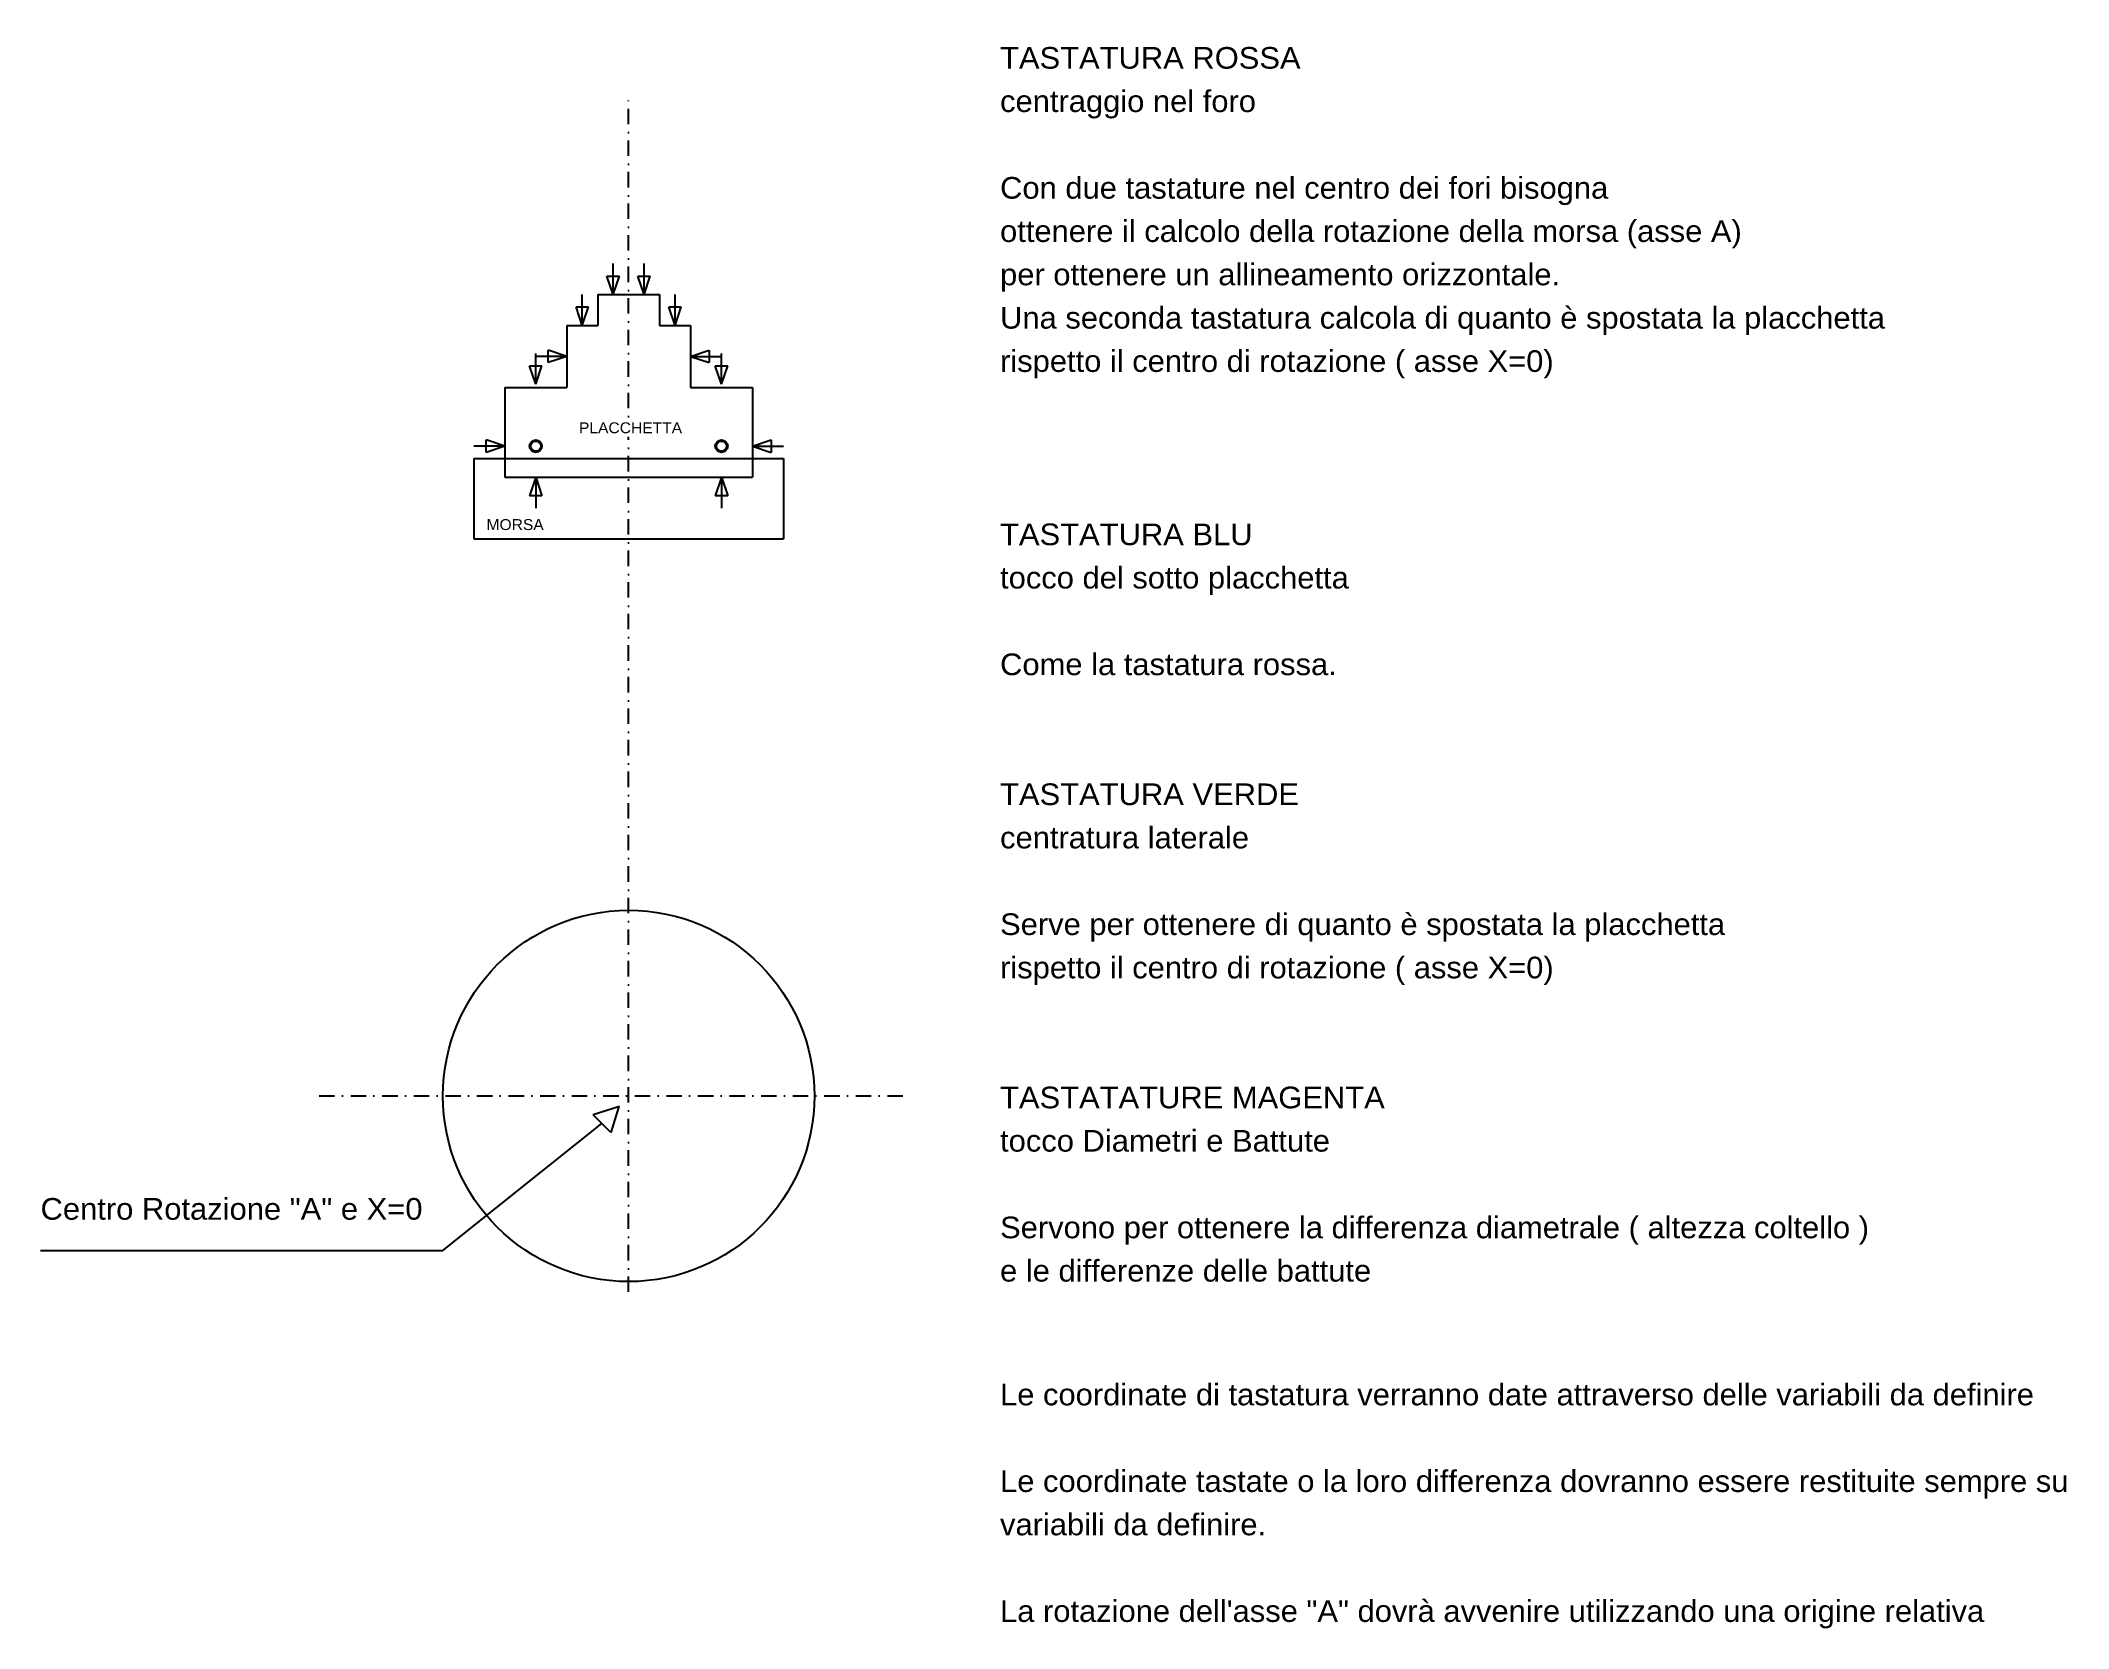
# Model space of a CAD drawing. Header units: millimetres. Extents: x -95 to 233, y -86 to 171.
import ezdxf
from ezdxf.enums import TextEntityAlignment as Align

# ---------------------------------------------------------------- set-up
doc = ezdxf.new("R2010")
doc.units = ezdxf.units.MM
doc.header["$LTSCALE"] = 5
doc.linetypes.add('AUSGEZOGEN', pattern=[0])
doc.linetypes.add('DASHDOT', pattern=[1, 0.5, -0.25, 0, -0.25])
doc.layers.add('ASSI', color=7, linetype='Continuous')
doc.layers.add('SQUAD', color=7, linetype='Continuous')
doc.styles.add('Arial', font='ARIAL.TTF')

msp = doc.modelspace()

# ---------------------------------------------------------------- linework, layer by layer
at = {"layer": 'SQUAD', "color": 96, "linetype": 'DASHDOT', "lineweight": 25}
for p, q in [((0, -31.68), (0, 161.72)), ((-50, 0), (45, 0))]:
    msp.add_line(p, q, dxfattribs=at)
at = {"layer": 'SQUAD', "color": 6, "linetype": 'AUSGEZOGEN', "lineweight": 25}
for p, q in [((-2.5, 129.5), (-2.5, 134.5)), ((2.5, 129.5), (2.5, 134.5)), ((-2.5, 129.5), (-3.5, 132.5)), ((-3.5, 132.5), (-1.5, 132.5)), ((-2.5, 129.5), (-1.5, 132.5)), ((2.5, 129.5), (1.5, 132.5)), ((1.5, 132.5), (3.5, 132.5)), ((2.5, 129.5), (3.5, 132.5)), ((-7.5, 124.5), (-7.5, 129.5)), ((7.5, 124.5), (7.5, 129.5)), ((-7.5, 124.5), (-8.5, 127.5)), ((-8.5, 127.5), (-6.5, 127.5)), ((-7.5, 124.5), (-6.5, 127.5)), ((7.5, 124.5), (6.5, 127.5)), ((6.5, 127.5), (8.5, 127.5)), ((7.5, 124.5), (8.5, 127.5)), ((-15, 115), (-16, 118)), ((-16, 118), (-14, 118)), ((-15, 115), (-15, 120)), ((-10, 119.5), (-15, 119.5)), ((-15, 115), (-14, 118)), ((-10, 119.5), (-13, 120.5)), ((-13, 118.5), (-13, 120.5)), ((-10, 119.5), (-13, 118.5)), ((10, 119.5), (13, 120.5)), ((10, 119.5), (15, 119.5)), ((10, 119.5), (13, 118.5)), ((13, 120.5), (13, 118.5)), ((15, 115), (14, 118)), ((14, 118), (16, 118)), ((15, 115), (15, 120)), ((15, 115), (16, 118))]:
    msp.add_line(p, q, dxfattribs=at)
at = {"layer": 'SQUAD', "color": 7, "linetype": 'AUSGEZOGEN', "lineweight": 25}
for p, q in [((-5, 129.5), (-5, 124.5)), ((-5, 129.5), (0, 129.5)), ((0, 129.5), (5, 129.5)), ((5, 129.5), (5, 124.5)), ((-10, 124.5), (-5, 124.5)), ((-10, 124.5), (-10, 114.5)), ((5, 124.5), (10, 124.5)), ((10, 124.5), (10, 114.5)), ((-20, 114.5), (-10, 114.5)), ((-20, 114.5), (-20, 100)), ((10, 114.5), (20, 114.5)), ((20, 114.5), (20, 100)), ((-20, 100), (20, 100))]:
    msp.add_line(p, q, dxfattribs=at)
at = {"layer": 'SQUAD', "color": 3, "linetype": 'AUSGEZOGEN', "lineweight": 25}
for p, q in [((-20, 105), (-25, 105)), ((-20, 105), (-23, 106)), ((-23, 104), (-23, 106)), ((-20, 105), (-23, 104)), ((20, 105), (23, 106)), ((20, 105), (25, 105)), ((20, 105), (23, 104)), ((23, 106), (23, 104))]:
    msp.add_line(p, q, dxfattribs=at)
at = {"layer": 'SQUAD', "color": 4, "linetype": 'AUSGEZOGEN', "lineweight": 25}
for p, q in [((-25, 103), (25, 103)), ((-25, 103), (-25, 90)), ((25, 103), (25, 90)), ((-25, 90), (25, 90)), ((-1.5, -1.69), (-5.75, -3.03)), ((-2.9, -5.89), (-5.75, -3.03)), ((-1.59, -1.69), (-2.9, -5.89)), ((-30, -25), (-4.33, -4.46)), ((-95, -25), (-30, -25))]:
    msp.add_line(p, q, dxfattribs=at)
at = {"layer": 'SQUAD', "color": 5, "linetype": 'AUSGEZOGEN', "lineweight": 25}
for p, q in [((-15, 100), (-16, 97)), ((-15, 100), (-15, 95)), ((-15, 100), (-14, 97)), ((15, 100), (14, 97)), ((15, 100), (15, 95)), ((15, 100), (16, 97)), ((-14, 97), (-16, 97)), ((16, 97), (14, 97))]:
    msp.add_line(p, q, dxfattribs=at)
at = {"layer": 'SQUAD', "color": 1, "linetype": 'AUSGEZOGEN', "lineweight": 25}
for centre, radius in [((-15, 105), 1), ((-15, 105), 0.8), ((15, 105), 1), ((15, 105), 0.8)]:
    msp.add_circle(centre, radius, dxfattribs=at)
at = {"layer": 'SQUAD', "color": 4, "linetype": 'AUSGEZOGEN', "lineweight": 25}
msp.add_circle((0, 0), 30, dxfattribs=at)

# ---------------------------------------------------------------- wipeouts: each hides what was drawn before it
at = {"color": 7, "linetype": 'AUSGEZOGEN', "lineweight": 25}
msp.add_wipeout([(60, 164.95), (202.95, 164.95), (202.95, 170.55), (60, 170.55)], dxfattribs=at).dxf.layer = 'ASSI'
at = {"color": 4, "linetype": 'AUSGEZOGEN', "lineweight": 25}
msp.add_wipeout([(-95, -21.05), (-33.3, -21.05), (-33.3, -15.45), (-95, -15.45)], dxfattribs=at).dxf.layer = 'ASSI'
at = {"color": 16, "linetype": 'AUSGEZOGEN', "lineweight": 25}
msp.add_wipeout([(60, -51.05), (232.59, -51.05), (232.59, -45.45), (60, -45.45)], dxfattribs=at).dxf.layer = 'ASSI'

# ---------------------------------------------------------------- next in the draw order: texts
at = {"layer": 'ASSI', "color": 7, "linetype": 'AUSGEZOGEN', "lineweight": 25, "style": 'Arial', "width": 1.021998}
msp.add_text('TASTATURA ROSSA', height=3.5, dxfattribs=at).set_placement((60, 166), (108.55, 166), align=Align.FIT)
at = {"layer": 'ASSI', "color": 4, "linetype": 'AUSGEZOGEN', "lineweight": 25, "style": 'Arial', "width": 1.022115}
msp.add_text('Centro Rotazione "A" e X=0', height=3.5, dxfattribs=at).set_placement((-95, -20), (-33.3, -20), align=Align.FIT)
at = {"layer": 'ASSI', "color": 16, "linetype": 'AUSGEZOGEN', "lineweight": 25, "style": 'Arial', "width": 1.021673}
msp.add_text('Le coordinate di tastatura verranno date attraverso delle variabili da definire', height=3.5, dxfattribs=at).set_placement((60, -50), (227.01, -50), align=Align.FIT)

# ---------------------------------------------------------------- next in the draw order: wipeouts: each hides what was drawn before it
at = {"color": 7, "linetype": 'AUSGEZOGEN', "lineweight": 25}
for points in [[(60, 157.95), (202.95, 157.95), (202.95, 163.55), (60, 163.55)], [(-8.02, 106.56), (8.63, 106.56), (8.63, 109.39), (-8.02, 109.39)]]:
    msp.add_wipeout(points, dxfattribs=at).dxf.layer = 'ASSI'
at = {"color": 4, "linetype": 'AUSGEZOGEN', "lineweight": 25}
msp.add_wipeout([(-22.96, 90.92), (-13.72, 90.92), (-13.72, 93.74), (-22.96, 93.74)], dxfattribs=at).dxf.layer = 'ASSI'
at = {"color": 16, "linetype": 'AUSGEZOGEN', "lineweight": 25}
msp.add_wipeout([(60, -58.05), (232.59, -58.05), (232.59, -52.45), (60, -52.45)], dxfattribs=at).dxf.layer = 'ASSI'

# ---------------------------------------------------------------- next in the draw order: texts
at = {"layer": 'ASSI', "color": 7, "linetype": 'AUSGEZOGEN', "lineweight": 25, "style": 'Arial'}
for s, height, width, p, p2 in [('centraggio nel foro', 3.5, 1.021843, (60, 159), (101.34, 159)), ('PLACCHETTA', 1.764, 1.02247, (-8.02, 107.09), (8.63, 107.09))]:
    msp.add_text(s, height=height, dxfattribs=dict(at, width=width)).set_placement(p, p2, align=Align.FIT)
at = {"layer": 'ASSI', "color": 4, "linetype": 'AUSGEZOGEN', "lineweight": 25, "style": 'Arial', "width": 1.022719}
msp.add_text('MORSA', height=1.764, dxfattribs=at).set_placement((-22.96, 91.45), (-13.72, 91.45), align=Align.FIT)

# ---------------------------------------------------------------- next in the draw order: wipeouts: each hides what was drawn before it
at = {"color": 16, "linetype": 'AUSGEZOGEN', "lineweight": 25}
msp.add_wipeout([(60, -65.05), (232.59, -65.05), (232.59, -59.45), (60, -59.45)], dxfattribs=at).dxf.layer = 'ASSI'

# ---------------------------------------------------------------- next in the draw order: texts
at = {"layer": 'ASSI', "color": 16, "linetype": 'AUSGEZOGEN', "lineweight": 25, "style": 'Arial', "width": 1.021844}
msp.add_text('Le coordinate tastate o la loro differenza dovranno essere restituite sempre su', height=3.5, dxfattribs=at).set_placement((60, -64), (232.59, -64), align=Align.FIT)

# ---------------------------------------------------------------- next in the draw order: wipeouts: each hides what was drawn before it
at = {"color": 7, "linetype": 'AUSGEZOGEN', "lineweight": 25}
msp.add_wipeout([(60, 150.95), (202.95, 150.95), (202.95, 156.55), (60, 156.55)], dxfattribs=at).dxf.layer = 'ASSI'

# ---------------------------------------------------------------- next in the draw order: wipeouts: each hides what was drawn before it
msp.add_wipeout([(60, 143.95), (202.95, 143.95), (202.95, 149.55), (60, 149.55)], dxfattribs=at).dxf.layer = 'ASSI'
at = {"color": 16, "linetype": 'AUSGEZOGEN', "lineweight": 25}
msp.add_wipeout([(60, -72.05), (232.59, -72.05), (232.59, -66.45), (60, -66.45)], dxfattribs=at).dxf.layer = 'ASSI'

# ---------------------------------------------------------------- next in the draw order: texts
at = {"layer": 'ASSI', "color": 7, "linetype": 'AUSGEZOGEN', "lineweight": 25, "style": 'Arial', "width": 1.02213}
msp.add_text('Con due tastature nel centro dei fori bisogna', height=3.5, dxfattribs=at).set_placement((60, 145), (158.25, 145), align=Align.FIT)
at = {"layer": 'ASSI', "color": 16, "linetype": 'AUSGEZOGEN', "lineweight": 25, "style": 'Arial', "width": 1.021183}
msp.add_text('variabili da definire.', height=3.5, dxfattribs=at).set_placement((60, -71), (102.98, -71), align=Align.FIT)

# ---------------------------------------------------------------- next in the draw order: wipeouts: each hides what was drawn before it
at = {"color": 16, "linetype": 'AUSGEZOGEN', "lineweight": 25}
msp.add_wipeout([(60, -79.05), (232.59, -79.05), (232.59, -73.45), (60, -73.45)], dxfattribs=at).dxf.layer = 'ASSI'

# ---------------------------------------------------------------- next in the draw order: wipeouts: each hides what was drawn before it
at = {"color": 7, "linetype": 'AUSGEZOGEN', "lineweight": 25}
msp.add_wipeout([(60, 136.95), (202.95, 136.95), (202.95, 142.55), (60, 142.55)], dxfattribs=at).dxf.layer = 'ASSI'
at = {"color": 16, "linetype": 'AUSGEZOGEN', "lineweight": 25}
msp.add_wipeout([(60, -86.05), (232.59, -86.05), (232.59, -80.45), (60, -80.45)], dxfattribs=at).dxf.layer = 'ASSI'

# ---------------------------------------------------------------- next in the draw order: texts
at = {"layer": 'ASSI', "color": 7, "linetype": 'AUSGEZOGEN', "lineweight": 25, "style": 'Arial', "width": 1.02152}
msp.add_text('ottenere il calcolo della rotazione della morsa (asse A)', height=3.5, dxfattribs=at).set_placement((60, 138), (179.82, 138), align=Align.FIT)
at = {"layer": 'ASSI', "color": 16, "linetype": 'AUSGEZOGEN', "lineweight": 25, "style": 'Arial', "width": 1.021407}
msp.add_text('La rotazione dell\'asse "A" dovrà avvenire utilizzando una origine relativa', height=3.5, dxfattribs=at).set_placement((60, -85), (218.98, -85), align=Align.FIT)

# ---------------------------------------------------------------- next in the draw order: wipeouts: each hides what was drawn before it
at = {"color": 7, "linetype": 'AUSGEZOGEN', "lineweight": 25}
msp.add_wipeout([(60, 129.95), (202.95, 129.95), (202.95, 135.55), (60, 135.55)], dxfattribs=at).dxf.layer = 'ASSI'

# ---------------------------------------------------------------- next in the draw order: texts
at = {"layer": 'ASSI', "color": 7, "linetype": 'AUSGEZOGEN', "lineweight": 25, "style": 'Arial', "width": 1.022019}
msp.add_text('per ottenere un allineamento orizzontale.', height=3.5, dxfattribs=at).set_placement((60, 131), (150.47, 131), align=Align.FIT)

# ---------------------------------------------------------------- next in the draw order: wipeouts: each hides what was drawn before it
at = {"color": 7, "linetype": 'AUSGEZOGEN', "lineweight": 25}
msp.add_wipeout([(60, 122.95), (202.95, 122.95), (202.95, 128.55), (60, 128.55)], dxfattribs=at).dxf.layer = 'ASSI'

# ---------------------------------------------------------------- next in the draw order: texts
at = {"layer": 'ASSI', "color": 7, "linetype": 'AUSGEZOGEN', "lineweight": 25, "style": 'Arial', "width": 1.022171}
msp.add_text('Una seconda tastatura calcola di quanto è spostata la placchetta', height=3.5, dxfattribs=at).set_placement((60, 124), (202.95, 124), align=Align.FIT)

# ---------------------------------------------------------------- next in the draw order: wipeouts: each hides what was drawn before it
at = {"color": 7, "linetype": 'AUSGEZOGEN', "lineweight": 25}
msp.add_wipeout([(60, 115.95), (202.95, 115.95), (202.95, 121.55), (60, 121.55)], dxfattribs=at).dxf.layer = 'ASSI'

# ---------------------------------------------------------------- next in the draw order: texts
at = {"layer": 'ASSI', "color": 7, "linetype": 'AUSGEZOGEN', "lineweight": 25, "style": 'Arial', "width": 1.021336}
msp.add_text('rispetto il centro di rotazione ( asse X=0)', height=3.5, dxfattribs=at).set_placement((60, 117), (149.43, 117), align=Align.FIT)

# ---------------------------------------------------------------- next in the draw order: wipeouts: each hides what was drawn before it
at = {"color": 7, "linetype": 'AUSGEZOGEN', "lineweight": 25}
msp.add_wipeout([(60, 108.95), (202.95, 108.95), (202.95, 114.55), (60, 114.55)], dxfattribs=at).dxf.layer = 'ASSI'

# ---------------------------------------------------------------- next in the draw order: wipeouts: each hides what was drawn before it
msp.add_wipeout([(60, 101.95), (202.95, 101.95), (202.95, 107.55), (60, 107.55)], dxfattribs=at).dxf.layer = 'ASSI'

# ---------------------------------------------------------------- next in the draw order: wipeouts: each hides what was drawn before it
msp.add_wipeout([(60, 94.95), (202.95, 94.95), (202.95, 100.55), (60, 100.55)], dxfattribs=at).dxf.layer = 'ASSI'

# ---------------------------------------------------------------- next in the draw order: wipeouts: each hides what was drawn before it
msp.add_wipeout([(60, 87.95), (202.95, 87.95), (202.95, 93.55), (60, 93.55)], dxfattribs=at).dxf.layer = 'ASSI'

# ---------------------------------------------------------------- next in the draw order: texts
at = {"layer": 'ASSI', "color": 7, "linetype": 'AUSGEZOGEN', "lineweight": 25, "style": 'Arial', "width": 1.022189}
msp.add_text('TASTATURA BLU', height=3.5, dxfattribs=at).set_placement((60, 89), (100.79, 89), align=Align.FIT)

# ---------------------------------------------------------------- next in the draw order: wipeouts: each hides what was drawn before it
at = {"color": 7, "linetype": 'AUSGEZOGEN', "lineweight": 25}
msp.add_wipeout([(60, 80.95), (202.95, 80.95), (202.95, 86.55), (60, 86.55)], dxfattribs=at).dxf.layer = 'ASSI'

# ---------------------------------------------------------------- next in the draw order: texts
at = {"layer": 'ASSI', "color": 7, "linetype": 'AUSGEZOGEN', "lineweight": 25, "style": 'Arial', "width": 1.022}
msp.add_text('tocco del sotto placchetta', height=3.5, dxfattribs=at).set_placement((60, 82), (116.34, 82), align=Align.FIT)

# ---------------------------------------------------------------- next in the draw order: wipeouts: each hides what was drawn before it
at = {"color": 7, "linetype": 'AUSGEZOGEN', "lineweight": 25}
msp.add_wipeout([(60, 73.95), (202.95, 73.95), (202.95, 79.55), (60, 79.55)], dxfattribs=at).dxf.layer = 'ASSI'

# ---------------------------------------------------------------- next in the draw order: wipeouts: each hides what was drawn before it
msp.add_wipeout([(60, 66.95), (202.95, 66.95), (202.95, 72.55), (60, 72.55)], dxfattribs=at).dxf.layer = 'ASSI'

# ---------------------------------------------------------------- next in the draw order: texts
at = {"layer": 'ASSI', "color": 7, "linetype": 'AUSGEZOGEN', "lineweight": 25, "style": 'Arial', "width": 1.02217}
msp.add_text('Come la tastatura rossa.', height=3.5, dxfattribs=at).set_placement((60, 68), (114.4, 68), align=Align.FIT)

# ---------------------------------------------------------------- next in the draw order: wipeouts: each hides what was drawn before it
at = {"color": 7, "linetype": 'AUSGEZOGEN', "lineweight": 25}
msp.add_wipeout([(60, 59.95), (202.95, 59.95), (202.95, 65.55), (60, 65.55)], dxfattribs=at).dxf.layer = 'ASSI'

# ---------------------------------------------------------------- next in the draw order: wipeouts: each hides what was drawn before it
msp.add_wipeout([(60, 52.95), (202.95, 52.95), (202.95, 58.55), (60, 58.55)], dxfattribs=at).dxf.layer = 'ASSI'

# ---------------------------------------------------------------- next in the draw order: wipeouts: each hides what was drawn before it
msp.add_wipeout([(60, 45.95), (202.95, 45.95), (202.95, 51.55), (60, 51.55)], dxfattribs=at).dxf.layer = 'ASSI'

# ---------------------------------------------------------------- next in the draw order: texts
at = {"layer": 'ASSI', "color": 7, "linetype": 'AUSGEZOGEN', "lineweight": 25, "style": 'Arial', "width": 1.022303}
msp.add_text('TASTATURA VERDE', height=3.5, dxfattribs=at).set_placement((60, 47), (108.29, 47), align=Align.FIT)

# ---------------------------------------------------------------- next in the draw order: wipeouts: each hides what was drawn before it
at = {"color": 7, "linetype": 'AUSGEZOGEN', "lineweight": 25}
msp.add_wipeout([(60, 38.95), (202.95, 38.95), (202.95, 44.55), (60, 44.55)], dxfattribs=at).dxf.layer = 'ASSI'

# ---------------------------------------------------------------- next in the draw order: texts
at = {"layer": 'ASSI', "color": 7, "linetype": 'AUSGEZOGEN', "lineweight": 25, "style": 'Arial', "width": 1.021531}
msp.add_text('centratura laterale', height=3.5, dxfattribs=at).set_placement((60, 40), (100.22, 40), align=Align.FIT)

# ---------------------------------------------------------------- next in the draw order: wipeouts: each hides what was drawn before it
at = {"color": 7, "linetype": 'AUSGEZOGEN', "lineweight": 25}
msp.add_wipeout([(60, 31.95), (202.95, 31.95), (202.95, 37.55), (60, 37.55)], dxfattribs=at).dxf.layer = 'ASSI'

# ---------------------------------------------------------------- next in the draw order: wipeouts: each hides what was drawn before it
msp.add_wipeout([(60, 24.95), (202.95, 24.95), (202.95, 30.55), (60, 30.55)], dxfattribs=at).dxf.layer = 'ASSI'

# ---------------------------------------------------------------- next in the draw order: texts
at = {"layer": 'ASSI', "color": 7, "linetype": 'AUSGEZOGEN', "lineweight": 25, "style": 'Arial', "width": 1.0221}
msp.add_text('Serve per ottenere di quanto è spostata la placchetta', height=3.5, dxfattribs=at).set_placement((60, 26), (177.13, 26), align=Align.FIT)

# ---------------------------------------------------------------- next in the draw order: wipeouts: each hides what was drawn before it
at = {"color": 7, "linetype": 'AUSGEZOGEN', "lineweight": 25}
msp.add_wipeout([(60, 17.95), (202.95, 17.95), (202.95, 23.55), (60, 23.55)], dxfattribs=at).dxf.layer = 'ASSI'

# ---------------------------------------------------------------- next in the draw order: texts
at = {"layer": 'ASSI', "color": 7, "linetype": 'AUSGEZOGEN', "lineweight": 25, "style": 'Arial', "width": 1.021336}
msp.add_text('rispetto il centro di rotazione ( asse X=0)', height=3.5, dxfattribs=at).set_placement((60, 19), (149.43, 19), align=Align.FIT)

# ---------------------------------------------------------------- next in the draw order: wipeouts: each hides what was drawn before it
at = {"color": 7, "linetype": 'AUSGEZOGEN', "lineweight": 25}
msp.add_wipeout([(60, 10.95), (202.95, 10.95), (202.95, 16.55), (60, 16.55)], dxfattribs=at).dxf.layer = 'ASSI'

# ---------------------------------------------------------------- next in the draw order: wipeouts: each hides what was drawn before it
msp.add_wipeout([(60, 3.95), (202.95, 3.95), (202.95, 9.55), (60, 9.55)], dxfattribs=at).dxf.layer = 'ASSI'

# ---------------------------------------------------------------- next in the draw order: wipeouts: each hides what was drawn before it
msp.add_wipeout([(60, -3.05), (202.95, -3.05), (202.95, 2.55), (60, 2.55)], dxfattribs=at).dxf.layer = 'ASSI'

# ---------------------------------------------------------------- next in the draw order: texts
at = {"layer": 'ASSI', "color": 7, "linetype": 'AUSGEZOGEN', "lineweight": 25, "style": 'Arial', "width": 1.021837}
msp.add_text('TASTATATURE MAGENTA', height=3.5, dxfattribs=at).set_placement((60, -2), (122.14, -2), align=Align.FIT)

# ---------------------------------------------------------------- next in the draw order: wipeouts: each hides what was drawn before it
at = {"color": 7, "linetype": 'AUSGEZOGEN', "lineweight": 25}
msp.add_wipeout([(60, -10.05), (202.95, -10.05), (202.95, -4.45), (60, -4.45)], dxfattribs=at).dxf.layer = 'ASSI'

# ---------------------------------------------------------------- next in the draw order: texts
at = {"layer": 'ASSI', "color": 7, "linetype": 'AUSGEZOGEN', "lineweight": 25, "style": 'Arial', "width": 1.022296}
msp.add_text('tocco Diametri e Battute', height=3.5, dxfattribs=at).set_placement((60, -9), (113.29, -9), align=Align.FIT)

# ---------------------------------------------------------------- next in the draw order: wipeouts: each hides what was drawn before it
at = {"color": 7, "linetype": 'AUSGEZOGEN', "lineweight": 25}
msp.add_wipeout([(60, -17.05), (202.95, -17.05), (202.95, -11.45), (60, -11.45)], dxfattribs=at).dxf.layer = 'ASSI'

# ---------------------------------------------------------------- next in the draw order: wipeouts: each hides what was drawn before it
msp.add_wipeout([(60, -24.05), (202.95, -24.05), (202.95, -18.45), (60, -18.45)], dxfattribs=at).dxf.layer = 'ASSI'

# ---------------------------------------------------------------- next in the draw order: texts
at = {"layer": 'ASSI', "color": 7, "linetype": 'AUSGEZOGEN', "lineweight": 25, "style": 'Arial', "width": 1.021674}
msp.add_text('Servono per ottenere la differenza diametrale ( altezza coltello )', height=3.5, dxfattribs=at).set_placement((60, -23), (200.37, -23), align=Align.FIT)

# ---------------------------------------------------------------- next in the draw order: wipeouts: each hides what was drawn before it
at = {"color": 7, "linetype": 'AUSGEZOGEN', "lineweight": 25}
msp.add_wipeout([(60, -31.05), (202.95, -31.05), (202.95, -25.45), (60, -25.45)], dxfattribs=at).dxf.layer = 'ASSI'

# ---------------------------------------------------------------- next in the draw order: texts
at = {"layer": 'ASSI', "color": 7, "linetype": 'AUSGEZOGEN', "lineweight": 25, "style": 'Arial', "width": 1.022119}
msp.add_text('e le differenze delle battute', height=3.5, dxfattribs=at).set_placement((60, -30), (119.95, -30), align=Align.FIT)

doc.saveas('drawing.dxf')
